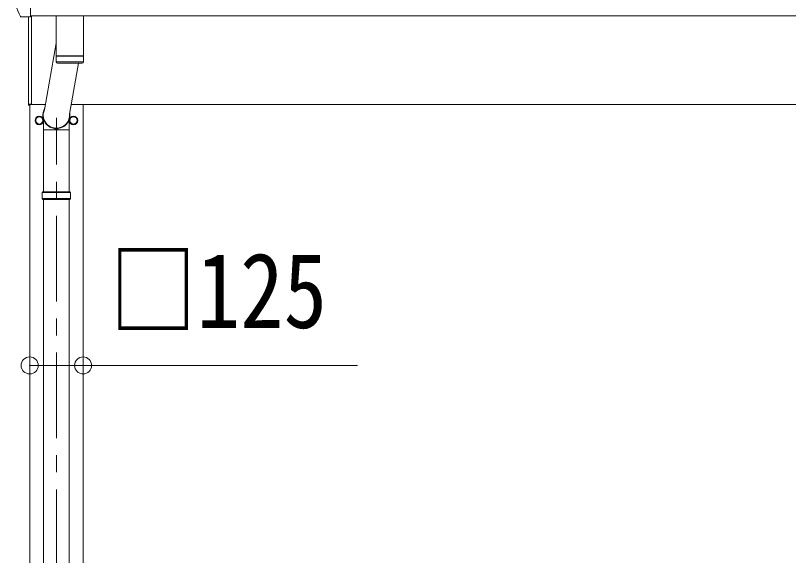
# Model space of a CAD drawing. Units: millimetres at full size, sheet at 1:40; details may follow other scales. Extents: x -11243 to 11243, y -7760 to 7760.
# Drawn here: x -8706 to -6896, y -3423 to -2159 of the extents above; entities that cross this region are included whole.
import ezdxf
from ezdxf.enums import TextEntityAlignment as Align

# ---------------------------------------------------------------- set-up
doc = ezdxf.new("R2010")
doc.units = ezdxf.units.MM
doc.header["$LTSCALE"] = 40
doc.header["$PDMODE"] = 32
doc.header["$PDSIZE"] = 40
doc.linetypes.add('CHAIN1', pattern=[8, 5, -1, 1, -1])
for name, color, linetype, lineweight in [('0-1_本体', 5, 'CHAIN1', 9), ('0-3_ELV2', 4, 'Continuous', 9), ('0-6_OTH_LINE', 6, 'Continuous', 9), ('0-9_OUTLINE', 7, 'Continuous', 9)]:
    doc.layers.add(name, color=color, linetype=linetype, lineweight=lineweight)
doc.styles.add('ＭＳ ゴシック', font='')
doc.styles.get('ＭＳ ゴシック').set_extended_font_data('MS Gothic')

msp = doc.modelspace()

# ---------------------------------------------------------------- linework, layer by layer
at = {"layer": '0-1_本体'}
msp.add_line((-8610.28, -5388.01), (-8610.28, -2398.45), dxfattribs=at)
at = {"layer": '0-3_ELV2'}
for p, q in [((-8670.78, -2162.41), (-8670.78, -2079.99)), ((-8670.78, -2162.41), (-8691.42, -2162.41)), ((-8675.78, -2368.09), (-8675.78, -2162.41)), ((-8675.28, -2368.49), (-8675.28, -2162.41)), ((-876.78, -2159.77), (-8670.78, -2159.77)), ((-8668.78, -2159.77), (-8668.78, -2366.09)), ((-8675.28, -2368.49), (-8675.28, -2368.49)), ((-8675.28, -2368.49), (-8675.28, -2368.55)), ((-8673.78, -2366.09), (-8668.78, -2366.09)), ((-8673.78, -2368.59), (-8673.78, -2366.09)), ((-8636.18, -2367.49), (-8673.78, -2367.49)), ((-8672.78, -2367.49), (-8672.78, -5222.49)), ((-2688.66, -2367.49), (-8575.54, -2367.49)), ((-8547.78, -5222.49), (-8547.78, -2367.49)), ((-8641.68, -2404.24), (-8641.78, -2404.24)), ((-8641.68, -2404.74), (-8641.78, -2404.74)), ((-8578.88, -2404.24), (-8578.78, -2404.24)), ((-8578.88, -2404.74), (-8578.78, -2404.74))]:
    msp.add_line(p, q, dxfattribs=at)
for points in [[(-8706.1, -2134.59), (-8703.25, -2141.41), (-8700.3, -2148.14), (-8697.26, -2154.79), (-8694.14, -2161.35)], [(-8691.45, -2162.41), (-8691.83, -2162.41), (-8692.18, -2162.4), (-8692.49, -2162.38), (-8692.77, -2162.35), (-8693.08, -2162.27), (-8693.41, -2162.13), (-8693.72, -2161.91), (-8693.98, -2161.64), (-8694.15, -2161.3)], [(-8675.28, -2368.55), (-8675.29, -2368.58), (-8675.28, -2368.59)], [(-8675.28, -2368.59), (-8675.28, -2368.59), (-8673.78, -2368.59)]]:
    msp.add_lwpolyline(points, dxfattribs=at)
for points in [[(-8650.28, -2394.67), (-8658.78, -2399.58), (-8658.78, -2409.39), (-8650.28, -2414.3), (-8641.78, -2409.39), (-8641.78, -2399.58)], [(-8570.28, -2394.67), (-8561.78, -2399.58), (-8561.78, -2409.39), (-8570.28, -2414.3), (-8578.78, -2409.39), (-8578.78, -2399.58)]]:
    msp.add_lwpolyline(points, close=True, dxfattribs=at)
for centre, radius in [((-8650.28, -2404.49), 10), ((-8650.28, -2404.49), 8.5), ((-8570.28, -2404.49), 10), ((-8570.28, -2404.49), 8.5)]:
    msp.add_circle(centre, radius, dxfattribs=at)
for centre, radius, start, end in [((-8675.28, -2368.09), 0.5, 180, 269.5), ((-8663.13, -2353.42), 12.15, 179.0404, 180.9596), ((-8650.28, -2404.49), 8.6, 171.25399, 188.74601), ((-8650.28, -2404.49), 8.6, 111.25399, 128.74601), ((-8650.28, -2404.49), 8.6, 51.25399, 68.74601), ((-8650.28, -2404.49), 8.6, 1.66581, 8.74601), ((-8650.28, -2404.49), 8.6, 351.25399, 358.33419), ((-8570.28, -2404.49), 8.6, 171.25399, 178.33419), ((-8570.28, -2404.49), 8.6, 181.66581, 188.74601), ((-8570.28, -2404.49), 8.6, 111.25399, 128.74601), ((-8570.28, -2404.49), 8.6, 51.25399, 68.74601), ((-8570.28, -2404.49), 8.6, 351.25399, 8.74601), ((-8650.28, -2404.49), 8.6, 231.25399, 248.74601), ((-8650.28, -2404.49), 8.6, 291.25399, 308.74601), ((-8570.28, -2404.49), 8.6, 231.25399, 248.74601), ((-8570.28, -2404.49), 8.6, 291.25399, 308.74601)]:
    msp.add_arc(centre, radius, start, end, dxfattribs=at)
at = {"layer": '0-6_OTH_LINE'}
for q in [(-8672.78, -2977.94), (-7905.4, -2977.94)]:
    msp.add_line((-8547.78, -2977.94), q, dxfattribs=at)
for p in [(-8672.78, -2977.94), (-8547.78, -2977.94)]:
    msp.add_point(p, dxfattribs=at)
at = {"layer": '0-9_OUTLINE'}
for p, q in [((-8610.78, -2159.77), (-8610.78, -2253.31)), ((-8546.78, -2253.31), (-8546.78, -2159.77)), ((-8610.78, -2223.53), (-8638.39, -2379.91)), ((-8546.78, -2253.31), (-8610.78, -2253.31)), ((-8610.78, -2254.31), (-8610.55, -2267.36)), ((-8546.78, -2254.31), (-8610.78, -2254.31)), ((-8606.28, -2253.31), (-8606.26, -2254.31)), ((-8551.28, -2253.31), (-8551.3, -2254.31)), ((-8547.01, -2267.36), (-8546.78, -2254.31)), ((-8610.55, -2267.31), (-8547.01, -2267.31)), ((-8550.01, -2270.31), (-8607.55, -2270.31)), ((-8579.56, -2390.1), (-8558.46, -2270.31)), ((-8640.43, -2426.21), (-8640.43, -2402.41)), ((-8580.13, -2426.21), (-8580.13, -2402.41)), ((-8612.96, -2426.55), (-8614.1, -2423.43)), ((-8607.6, -2426.55), (-8606.46, -2423.43)), ((-8640.43, -2426.21), (-8613.09, -2426.21)), ((-8640.13, -2571.49), (-8640.13, -2426.21)), ((-8613.19, -2425.92), (-8607.37, -2425.92)), ((-8612.96, -2426.55), (-8607.6, -2426.55)), ((-8607.47, -2426.21), (-8580.13, -2426.21)), ((-8580.43, -2571.49), (-8580.43, -2426.21)), ((-8643.28, -2573.49), (-8642.28, -2571.49)), ((-8643.28, -2587.49), (-8643.28, -2573.49)), ((-8577.28, -2573.49), (-8643.28, -2573.49)), ((-8643.28, -2587.49), (-8642.28, -2589.49)), ((-8577.28, -2587.49), (-8643.28, -2587.49)), ((-8578.28, -2571.49), (-8642.28, -2571.49)), ((-8577.28, -2573.49), (-8578.28, -2571.49)), ((-8577.28, -2587.49), (-8578.28, -2589.49)), ((-8577.28, -2587.49), (-8577.28, -2573.49)), ((-8642.28, -2589.49), (-8578.28, -2589.49)), ((-8640.13, -3515.49), (-8640.13, -2589.49)), ((-8580.43, -3515.49), (-8580.43, -2589.49))]:
    msp.add_line(p, q, dxfattribs=at)
for centre, start, end in [((-8607.55, -2267.31), 181, 270.04832), ((-8550.01, -2267.31), 270, 359)]:
    msp.add_arc(centre, 3, start, end, dxfattribs=at)
for major_axis, ratio, start_param, end_param in [((-31.85, 0), 0.984694, 5.7540451, 9.6056637), ((-30.8, 0), 0.983336, 5.8618427, 9.4974605)]:
    msp.add_ellipse((-8610.28, -2392.3), major_axis=major_axis, ratio=ratio, start_param=start_param, end_param=end_param, dxfattribs=at)

# ---------------------------------------------------------------- texts
at = {"layer": '0-6_OTH_LINE', "color": 7, "style": 'ＭＳ ゴシック', "width": 0.85}
msp.add_text('□125', height=176, dxfattribs=at).set_placement((-8486.04, -2943.11), align=Align.BOTTOM_LEFT)

doc.saveas('drawing.dxf')
